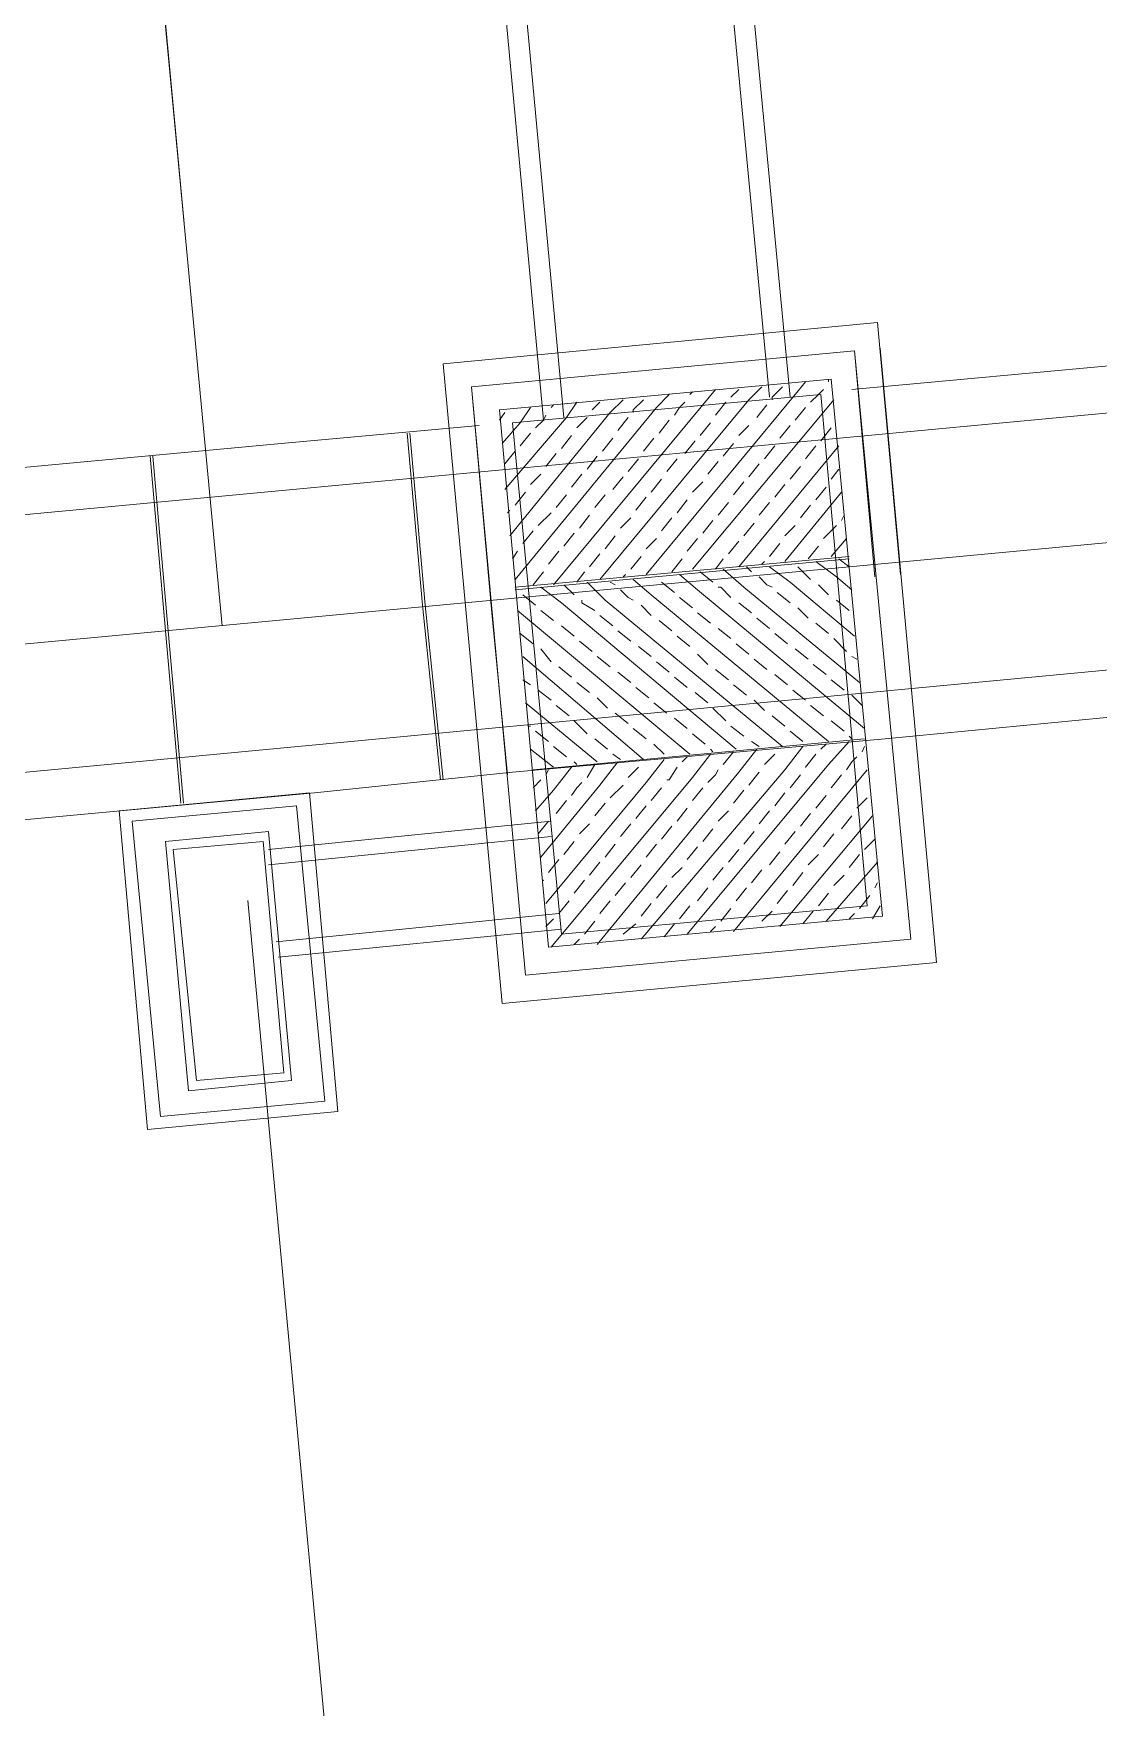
# Model space of a CAD drawing. Header units: metres. Extents: x 535281 to 535678, y 1836935 to 1837211.
# Drawn here: x 535423.8 to 535427.94, y 1837020.16 to 1837026.67 of the extents above; entities that cross this region are included whole.
import ezdxf

# ---------------------------------------------------------------- set-up
doc = ezdxf.new("R2010")
doc.units = ezdxf.units.M
doc.header["$MEASUREMENT"] = 0
doc.linetypes.add('DGN Style 2', pattern=[6.6157, 3.96942, -2.64628])
for name, color, linetype, lineweight in [('Level 38', 1, 'Continuous', 0), ('Level 39', 1, 'Continuous', 0), ('Level 42', 1, 'Continuous', 0), ('Level 43', 1, 'Continuous', 0), ('Level 44', 1, 'Continuous', 0), ('Level 8', 1, 'Continuous', 0)]:
    doc.layers.add(name, color=color, linetype=linetype, lineweight=lineweight)

msp = doc.modelspace()

# ---------------------------------------------------------------- linework, layer by layer
at = {"layer": 'Level 38', "color": 7, "linetype": 'Continuous', "lineweight": 0}
for p, q in [((535424.53, 1837024.37), (535424.09, 1837029.04)), ((535424.53, 1837024.37), (535424.09, 1837029.04)), ((535436.06, 1837025.45), (535409.24, 1837022.94)), ((535436.06, 1837025.45), (535409.24, 1837022.94))]:
    msp.add_line(p, q, dxfattribs=at)
at = {"layer": 'Level 39', "color": 7, "linetype": 'Continuous', "lineweight": 0}
for p, q in [((535426.89, 1837025.33), (535426.89, 1837025.32)), ((535426.89, 1837025.33), (535426.89, 1837025.32)), ((535426.76, 1837025.27), (535426.18, 1837024.57)), ((535426.76, 1837025.27), (535426.18, 1837024.57)), ((535426.27, 1837025.27), (535426.22, 1837025.22)), ((535426.27, 1837025.27), (535426.22, 1837025.22)), ((535426.36, 1837025.28), (535426.35, 1837025.27)), ((535426.36, 1837025.28), (535426.35, 1837025.27)), ((535426.45, 1837025.29), (535426.4, 1837025.23)), ((535426.45, 1837025.29), (535426.4, 1837025.23)), ((535426.54, 1837025.29), (535426.51, 1837025.26)), ((535426.54, 1837025.29), (535426.51, 1837025.26)), ((535426.63, 1837025.3), (535426.58, 1837025.25)), ((535426.63, 1837025.3), (535426.58, 1837025.25)), ((535426.71, 1837025.3), (535426.67, 1837025.26)), ((535426.71, 1837025.3), (535426.67, 1837025.26)), ((535426.8, 1837025.32), (535426.76, 1837025.27)), ((535426.8, 1837025.32), (535426.76, 1837025.27)), ((535426.85, 1837025.27), (535426.82, 1837025.24)), ((535426.85, 1837025.27), (535426.82, 1837025.24)), ((535426.87, 1837025.29), (535426.85, 1837025.27)), ((535426.87, 1837025.29), (535426.85, 1837025.27)), ((535425.63, 1837025.2), (535425.61, 1837025.17)), ((535425.63, 1837025.2), (535425.61, 1837025.17)), ((535426.04, 1837025.2), (535425.65, 1837024.72)), ((535426.04, 1837025.2), (535425.65, 1837024.72)), ((535426.22, 1837025.22), (535425.67, 1837024.55)), ((535426.22, 1837025.22), (535425.67, 1837024.55)), ((535425.73, 1837025.22), (535425.69, 1837025.16)), ((535425.73, 1837025.22), (535425.69, 1837025.16)), ((535425.82, 1837025.23), (535425.81, 1837025.22)), ((535425.82, 1837025.23), (535425.81, 1837025.22)), ((535426.4, 1837025.23), (535425.82, 1837024.53)), ((535426.4, 1837025.23), (535425.82, 1837024.53)), ((535425.91, 1837025.24), (535425.87, 1837025.18)), ((535425.91, 1837025.24), (535425.87, 1837025.18)), ((535426, 1837025.24), (535425.97, 1837025.21)), ((535426, 1837025.24), (535425.97, 1837025.21)), ((535426.58, 1837025.25), (535426, 1837024.55)), ((535426.58, 1837025.25), (535426, 1837024.55)), ((535426.09, 1837025.25), (535426.04, 1837025.2)), ((535426.09, 1837025.25), (535426.04, 1837025.2)), ((535426.17, 1837025.25), (535426.13, 1837025.21)), ((535426.17, 1837025.25), (535426.13, 1837025.21)), ((535426.13, 1837025.21), (535426.13, 1837025.2)), ((535426.13, 1837025.21), (535426.13, 1837025.2)), ((535426.31, 1837025.22), (535426.29, 1837025.19)), ((535426.31, 1837025.22), (535426.29, 1837025.19)), ((535426.33, 1837025.24), (535426.31, 1837025.22)), ((535426.33, 1837025.24), (535426.31, 1837025.22)), ((535426.91, 1837025.25), (535426.36, 1837024.59)), ((535426.91, 1837025.25), (535426.36, 1837024.59)), ((535426.49, 1837025.24), (535426.45, 1837025.19)), ((535426.49, 1837025.24), (535426.45, 1837025.19)), ((535426.65, 1837025.23), (535426.61, 1837025.18)), ((535426.65, 1837025.23), (535426.61, 1837025.18)), ((535426.67, 1837025.26), (535426.67, 1837025.25)), ((535426.67, 1837025.26), (535426.67, 1837025.25)), ((535426.8, 1837025.22), (535426.76, 1837025.17)), ((535426.8, 1837025.22), (535426.76, 1837025.17)), ((535425.69, 1837025.16), (535425.62, 1837025.08)), ((535425.69, 1837025.16), (535425.62, 1837025.08)), ((535425.87, 1837025.18), (535425.63, 1837024.9)), ((535425.87, 1837025.18), (535425.63, 1837024.9)), ((535425.78, 1837025.17), (535425.75, 1837025.14)), ((535425.78, 1837025.17), (535425.75, 1837025.14)), ((535425.79, 1837025.19), (535425.78, 1837025.17)), ((535425.79, 1837025.19), (535425.78, 1837025.17)), ((535425.95, 1837025.18), (535425.91, 1837025.14)), ((535425.95, 1837025.18), (535425.91, 1837025.14)), ((535426.11, 1837025.18), (535426.07, 1837025.13)), ((535426.11, 1837025.18), (535426.07, 1837025.13)), ((535426.27, 1837025.17), (535426.23, 1837025.12)), ((535426.27, 1837025.17), (535426.23, 1837025.12)), ((535426.43, 1837025.16), (535426.39, 1837025.11)), ((535426.43, 1837025.16), (535426.39, 1837025.11)), ((535426.58, 1837025.15), (535426.54, 1837025.11)), ((535426.58, 1837025.15), (535426.54, 1837025.11)), ((535426.74, 1837025.15), (535426.7, 1837025.1)), ((535426.74, 1837025.15), (535426.7, 1837025.1)), ((535426.9, 1837025.14), (535426.86, 1837025.09)), ((535426.9, 1837025.14), (535426.86, 1837025.09)), ((535425.73, 1837025.12), (535425.69, 1837025.07)), ((535425.73, 1837025.12), (535425.69, 1837025.07)), ((535425.89, 1837025.11), (535425.85, 1837025.06)), ((535425.89, 1837025.11), (535425.85, 1837025.06)), ((535426.05, 1837025.1), (535426.01, 1837025.05)), ((535426.05, 1837025.1), (535426.01, 1837025.05)), ((535426.21, 1837025.1), (535426.17, 1837025.05)), ((535426.21, 1837025.1), (535426.17, 1837025.05)), ((535426.37, 1837025.09), (535426.33, 1837025.04)), ((535426.37, 1837025.09), (535426.33, 1837025.04)), ((535426.52, 1837025.08), (535426.48, 1837025.03)), ((535426.52, 1837025.08), (535426.48, 1837025.03)), ((535426.93, 1837025.07), (535426.54, 1837024.6)), ((535426.93, 1837025.07), (535426.54, 1837024.6)), ((535426.68, 1837025.07), (535426.64, 1837025.02)), ((535426.68, 1837025.07), (535426.64, 1837025.02)), ((535426.84, 1837025.07), (535426.8, 1837025.02)), ((535426.84, 1837025.07), (535426.8, 1837025.02)), ((535425.67, 1837025.05), (535425.63, 1837025)), ((535425.67, 1837025.05), (535425.63, 1837025)), ((535425.83, 1837025.04), (535425.79, 1837024.99)), ((535425.83, 1837025.04), (535425.79, 1837024.99)), ((535425.99, 1837025.03), (535425.95, 1837024.98)), ((535425.99, 1837025.03), (535425.95, 1837024.98)), ((535426.15, 1837025.02), (535426.11, 1837024.97)), ((535426.15, 1837025.02), (535426.11, 1837024.97)), ((535426.3, 1837025.02), (535426.26, 1837024.97)), ((535426.3, 1837025.02), (535426.26, 1837024.97)), ((535426.46, 1837025.01), (535426.42, 1837024.96)), ((535426.46, 1837025.01), (535426.42, 1837024.96)), ((535425.77, 1837024.96), (535425.73, 1837024.92)), ((535425.77, 1837024.96), (535425.73, 1837024.92)), ((535425.93, 1837024.96), (535425.89, 1837024.91)), ((535425.93, 1837024.96), (535425.89, 1837024.91)), ((535426.09, 1837024.95), (535426.05, 1837024.9)), ((535426.09, 1837024.95), (535426.05, 1837024.9)), ((535426.24, 1837024.94), (535426.2, 1837024.89)), ((535426.24, 1837024.94), (535426.2, 1837024.89)), ((535426.62, 1837025), (535426.58, 1837024.95)), ((535426.62, 1837025), (535426.58, 1837024.95)), ((535426.78, 1837024.99), (535426.74, 1837024.94)), ((535426.78, 1837024.99), (535426.74, 1837024.94)), ((535426.93, 1837024.98), (535426.9, 1837024.94)), ((535426.93, 1837024.98), (535426.9, 1837024.94)), ((535425.71, 1837024.89), (535425.67, 1837024.84)), ((535425.71, 1837024.89), (535425.67, 1837024.84)), ((535425.87, 1837024.88), (535425.83, 1837024.83)), ((535425.87, 1837024.88), (535425.83, 1837024.83)), ((535426.02, 1837024.88), (535425.98, 1837024.83)), ((535426.02, 1837024.88), (535425.98, 1837024.83)), ((535426.4, 1837024.93), (535426.36, 1837024.89)), ((535426.4, 1837024.93), (535426.36, 1837024.89)), ((535426.56, 1837024.93), (535426.52, 1837024.88)), ((535426.56, 1837024.93), (535426.52, 1837024.88)), ((535426.72, 1837024.92), (535426.68, 1837024.87)), ((535426.72, 1837024.92), (535426.68, 1837024.87)), ((535426.94, 1837024.89), (535426.72, 1837024.62)), ((535426.94, 1837024.89), (535426.72, 1837024.62)), ((535426.88, 1837024.91), (535426.84, 1837024.86)), ((535426.88, 1837024.91), (535426.84, 1837024.86)), ((535425.65, 1837024.82), (535425.64, 1837024.81)), ((535425.65, 1837024.82), (535425.64, 1837024.81)), ((535425.81, 1837024.81), (535425.76, 1837024.76)), ((535425.81, 1837024.81), (535425.76, 1837024.76)), ((535426.18, 1837024.87), (535426.14, 1837024.82)), ((535426.18, 1837024.87), (535426.14, 1837024.82)), ((535426.34, 1837024.86), (535426.3, 1837024.81)), ((535426.34, 1837024.86), (535426.3, 1837024.81)), ((535426.5, 1837024.85), (535426.46, 1837024.8)), ((535426.5, 1837024.85), (535426.46, 1837024.8)), ((535426.66, 1837024.85), (535426.62, 1837024.8)), ((535426.66, 1837024.85), (535426.62, 1837024.8)), ((535426.82, 1837024.84), (535426.78, 1837024.79)), ((535426.82, 1837024.84), (535426.78, 1837024.79)), ((535425.96, 1837024.8), (535425.92, 1837024.75)), ((535425.96, 1837024.8), (535425.92, 1837024.75)), ((535426.12, 1837024.79), (535426.08, 1837024.75)), ((535426.12, 1837024.79), (535426.08, 1837024.75)), ((535426.28, 1837024.79), (535426.24, 1837024.74)), ((535426.28, 1837024.79), (535426.24, 1837024.74)), ((535426.44, 1837024.78), (535426.4, 1837024.73)), ((535426.44, 1837024.78), (535426.4, 1837024.73)), ((535426.6, 1837024.77), (535426.56, 1837024.72)), ((535426.6, 1837024.77), (535426.56, 1837024.72)), ((535426.76, 1837024.76), (535426.72, 1837024.72)), ((535426.76, 1837024.76), (535426.72, 1837024.72)), ((535426.92, 1837024.76), (535426.87, 1837024.71)), ((535426.92, 1837024.76), (535426.87, 1837024.71)), ((535426.95, 1837024.8), (535426.94, 1837024.78)), ((535426.95, 1837024.8), (535426.94, 1837024.78)), ((535425.74, 1837024.74), (535425.7, 1837024.69)), ((535425.74, 1837024.74), (535425.7, 1837024.69)), ((535425.9, 1837024.73), (535425.86, 1837024.68)), ((535425.9, 1837024.73), (535425.86, 1837024.68)), ((535426.06, 1837024.72), (535426.02, 1837024.67)), ((535426.06, 1837024.72), (535426.02, 1837024.67)), ((535426.22, 1837024.71), (535426.18, 1837024.67)), ((535426.22, 1837024.71), (535426.18, 1837024.67)), ((535426.38, 1837024.71), (535426.34, 1837024.66)), ((535426.38, 1837024.71), (535426.34, 1837024.66)), ((535426.54, 1837024.7), (535426.5, 1837024.65)), ((535426.54, 1837024.7), (535426.5, 1837024.65)), ((535426.7, 1837024.69), (535426.66, 1837024.64)), ((535426.7, 1837024.69), (535426.66, 1837024.64)), ((535426.85, 1837024.68), (535426.81, 1837024.63)), ((535426.85, 1837024.68), (535426.81, 1837024.63)), ((535426.96, 1837024.71), (535426.9, 1837024.64)), ((535426.96, 1837024.71), (535426.9, 1837024.64)), ((535425.68, 1837024.66), (535425.66, 1837024.63)), ((535425.68, 1837024.66), (535425.66, 1837024.63)), ((535425.84, 1837024.66), (535425.8, 1837024.61)), ((535425.84, 1837024.66), (535425.8, 1837024.61)), ((535426, 1837024.65), (535425.96, 1837024.6)), ((535426, 1837024.65), (535425.96, 1837024.6)), ((535426.16, 1837024.64), (535426.12, 1837024.59)), ((535426.16, 1837024.64), (535426.12, 1837024.59)), ((535426.32, 1837024.63), (535426.28, 1837024.58)), ((535426.32, 1837024.63), (535426.28, 1837024.58)), ((535426.48, 1837024.63), (535426.45, 1837024.59)), ((535426.48, 1837024.63), (535426.45, 1837024.59)), ((535426.64, 1837024.62), (535426.63, 1837024.61)), ((535426.64, 1837024.62), (535426.63, 1837024.61)), ((535426.84, 1837024.62), (535426.92, 1837024.56)), ((535426.84, 1837024.62), (535426.92, 1837024.56)), ((535426.93, 1837024.63), (535426.97, 1837024.6)), ((535426.93, 1837024.63), (535426.97, 1837024.6)), ((535425.78, 1837024.58), (535425.74, 1837024.53)), ((535425.78, 1837024.58), (535425.74, 1837024.53)), ((535425.94, 1837024.58), (535425.91, 1837024.54)), ((535425.94, 1837024.58), (535425.91, 1837024.54)), ((535426.1, 1837024.57), (535426.09, 1837024.56)), ((535426.1, 1837024.57), (535426.09, 1837024.56)), ((535426.13, 1837024.55), (535426.2, 1837024.49)), ((535426.13, 1837024.55), (535426.2, 1837024.49)), ((535426.31, 1837024.57), (535426.38, 1837024.51)), ((535426.31, 1837024.57), (535426.38, 1837024.51)), ((535426.39, 1837024.58), (535426.44, 1837024.54)), ((535426.39, 1837024.58), (535426.44, 1837024.54)), ((535426.48, 1837024.59), (535426.56, 1837024.52)), ((535426.48, 1837024.59), (535426.56, 1837024.52)), ((535426.57, 1837024.6), (535426.59, 1837024.58)), ((535426.57, 1837024.6), (535426.59, 1837024.58)), ((535426.62, 1837024.56), (535426.65, 1837024.53)), ((535426.62, 1837024.56), (535426.65, 1837024.53)), ((535426.66, 1837024.6), (535426.74, 1837024.54)), ((535426.66, 1837024.6), (535426.74, 1837024.54)), ((535426.77, 1837024.6), (535426.82, 1837024.55)), ((535426.77, 1837024.6), (535426.82, 1837024.55)), ((535426.92, 1837024.56), (535426.98, 1837024.51)), ((535426.92, 1837024.56), (535426.98, 1837024.51)), ((535425.7, 1837024.49), (535425.75, 1837024.45)), ((535425.7, 1837024.49), (535425.75, 1837024.45)), ((535425.77, 1837024.52), (535425.85, 1837024.46)), ((535425.77, 1837024.52), (535425.85, 1837024.46)), ((535425.86, 1837024.53), (535425.9, 1837024.49)), ((535425.86, 1837024.53), (535425.9, 1837024.49)), ((535425.95, 1837024.54), (535426.02, 1837024.47)), ((535425.95, 1837024.54), (535426.02, 1837024.47)), ((535426.04, 1837024.54), (535426.06, 1837024.53)), ((535426.04, 1837024.54), (535426.06, 1837024.53)), ((535426.08, 1837024.51), (535426.11, 1837024.48)), ((535426.08, 1837024.51), (535426.11, 1837024.48)), ((535426.2, 1837024.49), (535426.89, 1837023.92)), ((535426.2, 1837024.49), (535426.89, 1837023.92)), ((535426.24, 1837024.54), (535426.29, 1837024.5)), ((535426.24, 1837024.54), (535426.29, 1837024.5)), ((535426.38, 1837024.51), (535427.03, 1837023.97)), ((535426.38, 1837024.51), (535427.03, 1837023.97)), ((535426.46, 1837024.52), (535426.47, 1837024.52)), ((535426.46, 1837024.52), (535426.47, 1837024.52)), ((535426.47, 1837024.52), (535426.51, 1837024.48)), ((535426.47, 1837024.52), (535426.51, 1837024.48)), ((535426.56, 1837024.52), (535427.01, 1837024.15)), ((535426.56, 1837024.52), (535427.01, 1837024.15)), ((535426.65, 1837024.53), (535426.67, 1837024.52)), ((535426.65, 1837024.53), (535426.67, 1837024.52)), ((535426.69, 1837024.5), (535426.74, 1837024.46)), ((535426.69, 1837024.5), (535426.74, 1837024.46)), ((535426.74, 1837024.54), (535426.99, 1837024.33)), ((535426.74, 1837024.54), (535426.99, 1837024.33)), ((535426.85, 1837024.53), (535426.89, 1837024.49)), ((535426.85, 1837024.53), (535426.89, 1837024.49)), ((535425.68, 1837024.43), (535426.35, 1837023.87)), ((535425.68, 1837024.43), (535426.35, 1837023.87)), ((535425.77, 1837024.43), (535425.82, 1837024.39)), ((535425.77, 1837024.43), (535425.82, 1837024.39)), ((535425.85, 1837024.46), (535426.53, 1837023.89)), ((535425.85, 1837024.46), (535426.53, 1837023.89)), ((535425.93, 1837024.47), (535425.93, 1837024.46)), ((535425.93, 1837024.47), (535425.93, 1837024.46)), ((535425.93, 1837024.46), (535425.98, 1837024.43)), ((535425.93, 1837024.46), (535425.98, 1837024.43)), ((535426.02, 1837024.47), (535426.71, 1837023.9)), ((535426.02, 1837024.47), (535426.71, 1837023.9)), ((535426.11, 1837024.48), (535426.13, 1837024.47)), ((535426.11, 1837024.48), (535426.13, 1837024.47)), ((535426.16, 1837024.45), (535426.2, 1837024.41)), ((535426.16, 1837024.45), (535426.2, 1837024.41)), ((535426.31, 1837024.48), (535426.36, 1837024.44)), ((535426.31, 1837024.48), (535426.36, 1837024.44)), ((535426.38, 1837024.42), (535426.43, 1837024.38)), ((535426.38, 1837024.42), (535426.43, 1837024.38)), ((535426.54, 1837024.46), (535426.59, 1837024.42)), ((535426.54, 1837024.46), (535426.59, 1837024.42)), ((535426.77, 1837024.44), (535426.81, 1837024.4)), ((535426.77, 1837024.44), (535426.81, 1837024.4)), ((535426.92, 1837024.47), (535426.97, 1837024.43)), ((535426.92, 1837024.47), (535426.97, 1837024.43)), ((535425.85, 1837024.37), (535425.9, 1837024.33)), ((535425.85, 1837024.37), (535425.9, 1837024.33)), ((535426, 1837024.41), (535426.05, 1837024.37)), ((535426, 1837024.41), (535426.05, 1837024.37)), ((535426.23, 1837024.39), (535426.28, 1837024.35)), ((535426.23, 1837024.39), (535426.28, 1837024.35)), ((535426.46, 1837024.36), (535426.51, 1837024.32)), ((535426.46, 1837024.36), (535426.51, 1837024.32)), ((535426.61, 1837024.4), (535426.66, 1837024.36)), ((535426.61, 1837024.4), (535426.66, 1837024.36)), ((535426.84, 1837024.38), (535426.89, 1837024.34)), ((535426.84, 1837024.38), (535426.89, 1837024.34)), ((535425.69, 1837024.34), (535425.74, 1837024.3)), ((535425.69, 1837024.34), (535425.74, 1837024.3)), ((535425.92, 1837024.31), (535425.97, 1837024.27)), ((535425.92, 1837024.31), (535425.97, 1837024.27)), ((535426.07, 1837024.35), (535426.12, 1837024.31)), ((535426.07, 1837024.35), (535426.12, 1837024.31)), ((535426.15, 1837024.29), (535426.2, 1837024.25)), ((535426.15, 1837024.29), (535426.2, 1837024.25)), ((535426.3, 1837024.33), (535426.35, 1837024.29)), ((535426.3, 1837024.33), (535426.35, 1837024.29)), ((535426.53, 1837024.3), (535426.58, 1837024.26)), ((535426.53, 1837024.3), (535426.58, 1837024.26)), ((535426.68, 1837024.34), (535426.73, 1837024.3)), ((535426.68, 1837024.34), (535426.73, 1837024.3)), ((535426.91, 1837024.32), (535426.96, 1837024.27)), ((535426.91, 1837024.32), (535426.96, 1837024.27)), ((535425.7, 1837024.25), (535426.17, 1837023.85)), ((535425.7, 1837024.25), (535426.17, 1837023.85)), ((535425.77, 1837024.28), (535425.81, 1837024.23)), ((535425.77, 1837024.28), (535425.81, 1837024.23)), ((535425.99, 1837024.25), (535426.04, 1837024.21)), ((535425.99, 1837024.25), (535426.04, 1837024.21)), ((535426.22, 1837024.23), (535426.27, 1837024.19)), ((535426.22, 1837024.23), (535426.27, 1837024.19)), ((535426.38, 1837024.26), (535426.42, 1837024.22)), ((535426.38, 1837024.26), (535426.42, 1837024.22)), ((535426.6, 1837024.24), (535426.65, 1837024.2)), ((535426.6, 1837024.24), (535426.65, 1837024.2)), ((535426.76, 1837024.28), (535426.81, 1837024.24)), ((535426.76, 1837024.28), (535426.81, 1837024.24)), ((535426.98, 1837024.25), (535427, 1837024.24)), ((535426.98, 1837024.25), (535427, 1837024.24)), ((535425.7, 1837024.16), (535425.73, 1837024.14)), ((535425.7, 1837024.16), (535425.73, 1837024.14)), ((535425.84, 1837024.21), (535425.89, 1837024.17)), ((535425.84, 1837024.21), (535425.89, 1837024.17)), ((535426.07, 1837024.19), (535426.12, 1837024.15)), ((535426.07, 1837024.19), (535426.12, 1837024.15)), ((535426.29, 1837024.17), (535426.34, 1837024.13)), ((535426.29, 1837024.17), (535426.34, 1837024.13)), ((535426.45, 1837024.2), (535426.5, 1837024.16)), ((535426.45, 1837024.2), (535426.5, 1837024.16)), ((535426.68, 1837024.18), (535426.73, 1837024.14)), ((535426.68, 1837024.18), (535426.73, 1837024.14)), ((535426.83, 1837024.22), (535426.88, 1837024.18)), ((535426.83, 1837024.22), (535426.88, 1837024.18)), ((535426.9, 1837024.16), (535426.95, 1837024.12)), ((535426.9, 1837024.16), (535426.95, 1837024.12)), ((535425.76, 1837024.12), (535425.81, 1837024.08)), ((535425.76, 1837024.12), (535425.81, 1837024.08)), ((535425.91, 1837024.15), (535425.96, 1837024.11)), ((535425.91, 1837024.15), (535425.96, 1837024.11)), ((535426.14, 1837024.13), (535426.19, 1837024.09)), ((535426.14, 1837024.13), (535426.19, 1837024.09)), ((535426.37, 1837024.11), (535426.42, 1837024.07)), ((535426.37, 1837024.11), (535426.42, 1837024.07)), ((535426.52, 1837024.14), (535426.57, 1837024.1)), ((535426.52, 1837024.14), (535426.57, 1837024.1)), ((535426.75, 1837024.12), (535426.8, 1837024.08)), ((535426.75, 1837024.12), (535426.8, 1837024.08)), ((535426.98, 1837024.1), (535427.02, 1837024.06)), ((535426.98, 1837024.1), (535427.02, 1837024.06)), ((535425.71, 1837024.07), (535425.99, 1837023.84)), ((535425.71, 1837024.07), (535425.99, 1837023.84)), ((535425.83, 1837024.06), (535425.88, 1837024.02)), ((535425.83, 1837024.06), (535425.88, 1837024.02)), ((535425.99, 1837024.09), (535426.03, 1837024.05)), ((535425.99, 1837024.09), (535426.03, 1837024.05)), ((535426.06, 1837024.03), (535426.11, 1837023.99)), ((535426.06, 1837024.03), (535426.11, 1837023.99)), ((535426.21, 1837024.07), (535426.26, 1837024.03)), ((535426.21, 1837024.07), (535426.26, 1837024.03)), ((535426.44, 1837024.05), (535426.49, 1837024)), ((535426.44, 1837024.05), (535426.49, 1837024)), ((535426.6, 1837024.08), (535426.64, 1837024.04)), ((535426.6, 1837024.08), (535426.64, 1837024.04)), ((535426.82, 1837024.06), (535426.87, 1837024.02)), ((535426.82, 1837024.06), (535426.87, 1837024.02)), ((535425.72, 1837023.98), (535425.73, 1837023.98)), ((535425.72, 1837023.98), (535425.73, 1837023.98)), ((535425.9, 1837024), (535425.95, 1837023.95)), ((535425.9, 1837024), (535425.95, 1837023.95)), ((535426.13, 1837023.97), (535426.18, 1837023.93)), ((535426.13, 1837023.97), (535426.18, 1837023.93)), ((535426.29, 1837024.01), (535426.34, 1837023.97)), ((535426.29, 1837024.01), (535426.34, 1837023.97)), ((535426.51, 1837023.98), (535426.56, 1837023.94)), ((535426.51, 1837023.98), (535426.56, 1837023.94)), ((535426.67, 1837024.02), (535426.72, 1837023.98)), ((535426.67, 1837024.02), (535426.72, 1837023.98)), ((535426.9, 1837024), (535426.95, 1837023.96)), ((535426.9, 1837024), (535426.95, 1837023.96)), ((535425.75, 1837023.96), (535425.8, 1837023.92)), ((535425.75, 1837023.96), (535425.8, 1837023.92)), ((535425.82, 1837023.9), (535425.87, 1837023.86)), ((535425.82, 1837023.9), (535425.87, 1837023.86)), ((535425.98, 1837023.93), (535426.03, 1837023.89)), ((535425.98, 1837023.93), (535426.03, 1837023.89)), ((535426.21, 1837023.91), (535426.25, 1837023.87)), ((535426.21, 1837023.91), (535426.25, 1837023.87)), ((535426.36, 1837023.95), (535426.41, 1837023.91)), ((535426.36, 1837023.95), (535426.41, 1837023.91)), ((535426.59, 1837023.92), (535426.62, 1837023.9)), ((535426.59, 1837023.92), (535426.62, 1837023.9)), ((535426.79, 1837023.9), (535426.72, 1837023.81)), ((535426.79, 1837023.9), (535426.72, 1837023.81)), ((535426.74, 1837023.96), (535426.79, 1837023.92)), ((535426.74, 1837023.96), (535426.79, 1837023.92)), ((535426.88, 1837023.91), (535426.86, 1837023.89)), ((535426.88, 1837023.91), (535426.86, 1837023.89)), ((535426.97, 1837023.92), (535426.89, 1837023.83)), ((535426.97, 1837023.92), (535426.89, 1837023.83)), ((535426.97, 1837023.94), (535426.98, 1837023.93)), ((535426.97, 1837023.94), (535426.98, 1837023.93)), ((535427.03, 1837023.9), (535427.02, 1837023.88)), ((535427.03, 1837023.9), (535427.02, 1837023.88)), ((535425.73, 1837023.89), (535425.82, 1837023.82)), ((535425.73, 1837023.89), (535425.82, 1837023.82)), ((535425.9, 1837023.84), (535425.91, 1837023.83)), ((535425.9, 1837023.84), (535425.91, 1837023.83)), ((535426.07, 1837023.84), (535426, 1837023.75)), ((535426.07, 1837023.84), (535426, 1837023.75)), ((535426.05, 1837023.87), (535426.08, 1837023.85)), ((535426.05, 1837023.87), (535426.08, 1837023.85)), ((535426.25, 1837023.85), (535426.18, 1837023.76)), ((535426.25, 1837023.85), (535426.18, 1837023.76)), ((535426.34, 1837023.86), (535426.32, 1837023.84)), ((535426.34, 1837023.86), (535426.32, 1837023.84)), ((535426.43, 1837023.87), (535426.36, 1837023.78)), ((535426.43, 1837023.87), (535426.36, 1837023.78)), ((535426.43, 1837023.89), (535426.44, 1837023.88)), ((535426.43, 1837023.89), (535426.44, 1837023.88)), ((535426.52, 1837023.88), (535426.48, 1837023.83)), ((535426.52, 1837023.88), (535426.48, 1837023.83)), ((535426.61, 1837023.89), (535426.54, 1837023.8)), ((535426.61, 1837023.89), (535426.54, 1837023.8)), ((535426.68, 1837023.87), (535426.64, 1837023.83)), ((535426.68, 1837023.87), (535426.64, 1837023.83)), ((535426.84, 1837023.87), (535426.8, 1837023.82)), ((535426.84, 1837023.87), (535426.8, 1837023.82)), ((535426.98, 1837023.84), (535426.96, 1837023.81)), ((535426.98, 1837023.84), (535426.96, 1837023.81)), ((535427, 1837023.86), (535426.98, 1837023.84)), ((535427, 1837023.86), (535426.98, 1837023.84)), ((535425.77, 1837023.77), (535425.74, 1837023.74)), ((535425.77, 1837023.77), (535425.74, 1837023.74)), ((535425.8, 1837023.81), (535425.79, 1837023.79)), ((535425.8, 1837023.81), (535425.79, 1837023.79)), ((535426.36, 1837023.78), (535425.81, 1837023.12)), ((535426.36, 1837023.78), (535425.81, 1837023.12)), ((535425.89, 1837023.82), (535425.82, 1837023.73)), ((535425.89, 1837023.82), (535425.82, 1837023.73)), ((535425.98, 1837023.83), (535425.95, 1837023.78)), ((535425.98, 1837023.83), (535425.95, 1837023.78)), ((535426.54, 1837023.8), (535425.99, 1837023.13)), ((535426.54, 1837023.8), (535425.99, 1837023.13)), ((535426.15, 1837023.82), (535426.11, 1837023.78)), ((535426.15, 1837023.82), (535426.11, 1837023.78)), ((535426.72, 1837023.81), (535426.16, 1837023.15)), ((535426.72, 1837023.81), (535426.16, 1837023.15)), ((535426.27, 1837023.77), (535426.26, 1837023.77)), ((535426.27, 1837023.77), (535426.26, 1837023.77)), ((535426.3, 1837023.82), (535426.27, 1837023.77)), ((535426.3, 1837023.82), (535426.27, 1837023.77)), ((535426.89, 1837023.83), (535426.34, 1837023.17)), ((535426.89, 1837023.83), (535426.34, 1837023.17)), ((535426.45, 1837023.79), (535426.42, 1837023.76)), ((535426.45, 1837023.79), (535426.42, 1837023.76)), ((535426.46, 1837023.81), (535426.45, 1837023.79)), ((535426.46, 1837023.81), (535426.45, 1837023.79)), ((535427.04, 1837023.81), (535426.52, 1837023.18)), ((535427.04, 1837023.81), (535426.52, 1837023.18)), ((535426.62, 1837023.8), (535426.58, 1837023.75)), ((535426.62, 1837023.8), (535426.58, 1837023.75)), ((535426.78, 1837023.79), (535426.74, 1837023.74)), ((535426.78, 1837023.79), (535426.74, 1837023.74)), ((535426.94, 1837023.79), (535426.9, 1837023.74)), ((535426.94, 1837023.79), (535426.9, 1837023.74)), ((535425.82, 1837023.73), (535425.75, 1837023.65)), ((535425.82, 1837023.73), (535425.75, 1837023.65)), ((535426, 1837023.75), (535425.77, 1837023.47)), ((535426, 1837023.75), (535425.77, 1837023.47)), ((535426.18, 1837023.76), (535425.79, 1837023.29)), ((535426.18, 1837023.76), (535425.79, 1837023.29)), ((535425.91, 1837023.74), (535425.89, 1837023.71)), ((535425.91, 1837023.74), (535425.89, 1837023.71)), ((535425.93, 1837023.76), (535425.91, 1837023.74)), ((535425.93, 1837023.76), (535425.91, 1837023.74)), ((535426.09, 1837023.75), (535426.04, 1837023.7)), ((535426.09, 1837023.75), (535426.04, 1837023.7)), ((535426.24, 1837023.74), (535426.2, 1837023.69)), ((535426.24, 1837023.74), (535426.2, 1837023.69)), ((535426.4, 1837023.74), (535426.36, 1837023.69)), ((535426.4, 1837023.74), (535426.36, 1837023.69)), ((535426.56, 1837023.73), (535426.52, 1837023.68)), ((535426.56, 1837023.73), (535426.52, 1837023.68)), ((535426.72, 1837023.72), (535426.68, 1837023.67)), ((535426.72, 1837023.72), (535426.68, 1837023.67)), ((535426.88, 1837023.71), (535426.84, 1837023.66)), ((535426.88, 1837023.71), (535426.84, 1837023.66)), ((535425.87, 1837023.69), (535425.83, 1837023.64)), ((535425.87, 1837023.69), (535425.83, 1837023.64)), ((535426.02, 1837023.68), (535425.98, 1837023.63)), ((535426.02, 1837023.68), (535425.98, 1837023.63)), ((535426.18, 1837023.67), (535426.14, 1837023.62)), ((535426.18, 1837023.67), (535426.14, 1837023.62)), ((535426.34, 1837023.66), (535426.3, 1837023.61)), ((535426.34, 1837023.66), (535426.3, 1837023.61)), ((535426.5, 1837023.65), (535426.46, 1837023.61)), ((535426.5, 1837023.65), (535426.46, 1837023.61)), ((535426.66, 1837023.65), (535426.62, 1837023.6)), ((535426.66, 1837023.65), (535426.62, 1837023.6)), ((535426.82, 1837023.64), (535426.78, 1837023.59)), ((535426.82, 1837023.64), (535426.78, 1837023.59)), ((535427.04, 1837023.7), (535427, 1837023.66)), ((535427.04, 1837023.7), (535427, 1837023.66)), ((535425.8, 1837023.61), (535425.76, 1837023.56)), ((535425.8, 1837023.61), (535425.76, 1837023.56)), ((535425.96, 1837023.6), (535425.92, 1837023.56)), ((535425.96, 1837023.6), (535425.92, 1837023.56)), ((535426.12, 1837023.6), (535426.08, 1837023.55)), ((535426.12, 1837023.6), (535426.08, 1837023.55)), ((535426.28, 1837023.59), (535426.24, 1837023.54)), ((535426.28, 1837023.59), (535426.24, 1837023.54)), ((535426.44, 1837023.58), (535426.4, 1837023.53)), ((535426.44, 1837023.58), (535426.4, 1837023.53)), ((535427.06, 1837023.63), (535426.7, 1837023.2)), ((535427.06, 1837023.63), (535426.7, 1837023.2)), ((535426.98, 1837023.63), (535426.94, 1837023.58)), ((535426.98, 1837023.63), (535426.94, 1837023.58)), ((535425.9, 1837023.53), (535425.86, 1837023.48)), ((535425.9, 1837023.53), (535425.86, 1837023.48)), ((535426.06, 1837023.52), (535426.02, 1837023.47)), ((535426.06, 1837023.52), (535426.02, 1837023.47)), ((535426.22, 1837023.52), (535426.18, 1837023.47)), ((535426.22, 1837023.52), (535426.18, 1837023.47)), ((535426.38, 1837023.51), (535426.34, 1837023.46)), ((535426.38, 1837023.51), (535426.34, 1837023.46)), ((535426.6, 1837023.57), (535426.56, 1837023.52)), ((535426.6, 1837023.57), (535426.56, 1837023.52)), ((535426.76, 1837023.57), (535426.72, 1837023.52)), ((535426.76, 1837023.57), (535426.72, 1837023.52)), ((535426.91, 1837023.56), (535426.87, 1837023.51)), ((535426.91, 1837023.56), (535426.87, 1837023.51)), ((535427.07, 1837023.54), (535427.03, 1837023.5)), ((535427.07, 1837023.54), (535427.03, 1837023.5)), ((535425.84, 1837023.46), (535425.8, 1837023.41)), ((535425.84, 1837023.46), (535425.8, 1837023.41)), ((535426, 1837023.45), (535425.96, 1837023.4)), ((535426, 1837023.45), (535425.96, 1837023.4)), ((535426.54, 1837023.5), (535426.5, 1837023.45)), ((535426.54, 1837023.5), (535426.5, 1837023.45)), ((535426.7, 1837023.49), (535426.66, 1837023.44)), ((535426.7, 1837023.49), (535426.66, 1837023.44)), ((535426.85, 1837023.48), (535426.81, 1837023.44)), ((535426.85, 1837023.48), (535426.81, 1837023.44)), ((535427.08, 1837023.45), (535426.88, 1837023.22)), ((535427.08, 1837023.45), (535426.88, 1837023.22)), ((535427.01, 1837023.48), (535426.97, 1837023.43)), ((535427.01, 1837023.48), (535426.97, 1837023.43)), ((535425.94, 1837023.38), (535425.9, 1837023.33)), ((535425.94, 1837023.38), (535425.9, 1837023.33)), ((535426.16, 1837023.44), (535426.12, 1837023.39)), ((535426.16, 1837023.44), (535426.12, 1837023.39)), ((535426.32, 1837023.43), (535426.28, 1837023.39)), ((535426.32, 1837023.43), (535426.28, 1837023.39)), ((535426.48, 1837023.43), (535426.44, 1837023.38)), ((535426.48, 1837023.43), (535426.44, 1837023.38)), ((535426.63, 1837023.42), (535426.59, 1837023.37)), ((535426.63, 1837023.42), (535426.59, 1837023.37)), ((535426.79, 1837023.41), (535426.75, 1837023.36)), ((535426.79, 1837023.41), (535426.75, 1837023.36)), ((535426.95, 1837023.4), (535426.91, 1837023.36)), ((535426.95, 1837023.4), (535426.91, 1837023.36)), ((535426.1, 1837023.37), (535426.06, 1837023.32)), ((535426.1, 1837023.37), (535426.06, 1837023.32)), ((535426.26, 1837023.36), (535426.22, 1837023.31)), ((535426.26, 1837023.36), (535426.22, 1837023.31)), ((535426.42, 1837023.35), (535426.38, 1837023.3)), ((535426.42, 1837023.35), (535426.38, 1837023.3)), ((535426.57, 1837023.35), (535426.53, 1837023.3)), ((535426.57, 1837023.35), (535426.53, 1837023.3)), ((535426.73, 1837023.34), (535426.69, 1837023.29)), ((535426.73, 1837023.34), (535426.69, 1837023.29)), ((535426.89, 1837023.33), (535426.85, 1837023.28)), ((535426.89, 1837023.33), (535426.85, 1837023.28)), ((535427.05, 1837023.32), (535427.01, 1837023.27)), ((535427.05, 1837023.32), (535427.01, 1837023.27)), ((535427.08, 1837023.37), (535427.07, 1837023.35)), ((535427.08, 1837023.37), (535427.07, 1837023.35)), ((535425.88, 1837023.3), (535425.84, 1837023.25)), ((535425.88, 1837023.3), (535425.84, 1837023.25)), ((535426.04, 1837023.3), (535426, 1837023.25)), ((535426.04, 1837023.3), (535426, 1837023.25)), ((535426.2, 1837023.29), (535426.16, 1837023.24)), ((535426.2, 1837023.29), (535426.16, 1837023.24)), ((535426.35, 1837023.28), (535426.31, 1837023.23)), ((535426.35, 1837023.28), (535426.31, 1837023.23)), ((535426.51, 1837023.27), (535426.47, 1837023.22)), ((535426.51, 1837023.27), (535426.47, 1837023.22)), ((535426.67, 1837023.26), (535426.63, 1837023.22)), ((535426.67, 1837023.26), (535426.63, 1837023.22)), ((535426.83, 1837023.26), (535426.79, 1837023.21)), ((535426.83, 1837023.26), (535426.79, 1837023.21)), ((535426.99, 1837023.25), (535426.97, 1837023.23)), ((535426.99, 1837023.25), (535426.97, 1837023.23)), ((535427.09, 1837023.28), (535427.06, 1837023.23)), ((535427.09, 1837023.28), (535427.06, 1837023.23)), ((535425.82, 1837023.23), (535425.79, 1837023.2)), ((535425.82, 1837023.23), (535425.79, 1837023.2)), ((535425.98, 1837023.22), (535425.94, 1837023.17)), ((535425.98, 1837023.22), (535425.94, 1837023.17)), ((535426.14, 1837023.21), (535426.09, 1837023.17)), ((535426.14, 1837023.21), (535426.09, 1837023.17)), ((535426.29, 1837023.21), (535426.25, 1837023.16)), ((535426.29, 1837023.21), (535426.25, 1837023.16)), ((535426.45, 1837023.2), (535426.43, 1837023.18)), ((535426.45, 1837023.2), (535426.43, 1837023.18)), ((535425.92, 1837023.15), (535425.9, 1837023.13)), ((535425.92, 1837023.15), (535425.9, 1837023.13))]:
    msp.add_line(p, q, dxfattribs=at)
for p in [(535426.8, 1837023.82), (535426.8, 1837023.82), (535425.78, 1837023.38), (535425.78, 1837023.38)]:
    msp.add_point(p, dxfattribs=at)
at = {"layer": 'Level 42', "color": 7, "linetype": 'Continuous', "lineweight": 0}
for p, q in [((535425.5, 1837025.3), (535426.99, 1837025.44)), ((535426.99, 1837025.44), (535425.5, 1837025.3)), ((535425.5, 1837025.3), (535426.99, 1837025.44)), ((535426.99, 1837025.44), (535425.5, 1837025.3)), ((535427.21, 1837023.15), (535426.99, 1837025.44)), ((535427.07, 1837024.56), (535426.99, 1837025.44)), ((535427.21, 1837023.15), (535426.99, 1837025.44)), ((535427.07, 1837024.56), (535426.99, 1837025.44)), ((535425.71, 1837023.01), (535425.5, 1837025.3)), ((535425.5, 1837025.3), (535425.58, 1837024.42)), ((535425.71, 1837023.01), (535425.5, 1837025.3)), ((535425.5, 1837025.3), (535425.58, 1837024.42)), ((535426.86, 1837025.27), (535425.66, 1837025.16)), ((535426.86, 1837025.27), (535425.66, 1837025.16)), ((535427.04, 1837023.28), (535426.86, 1837025.27)), ((535427.04, 1837023.28), (535426.86, 1837025.27)), ((535425.85, 1837023.17), (535425.66, 1837025.16)), ((535425.85, 1837023.17), (535425.66, 1837025.16)), ((535425.38, 1837023.77), (535425.31, 1837024.45)), ((535425.38, 1837023.77), (535425.31, 1837024.45)), ((535425.39, 1837023.77), (535425.32, 1837024.45)), ((535425.39, 1837023.77), (535425.32, 1837024.45)), ((535425.64, 1837023.79), (535425.58, 1837024.42)), ((535425.64, 1837023.79), (535425.58, 1837024.42)), ((535424.37, 1837023.68), (535424.31, 1837024.35)), ((535424.37, 1837023.68), (535424.31, 1837024.35)), ((535424.38, 1837023.68), (535424.32, 1837024.35)), ((535424.38, 1837023.68), (535424.32, 1837024.35)), ((535427.11, 1837023.93), (535429.39, 1837024.15)), ((535427.11, 1837023.93), (535429.39, 1837024.15)), ((535425.66, 1837023.8), (535424.89, 1837023.72)), ((535425.66, 1837023.8), (535424.89, 1837023.72)), ((535424.89, 1837023.72), (535412.33, 1837022.55)), ((535424.89, 1837023.72), (535412.33, 1837022.55)), ((535424.82, 1837023.67), (535424.18, 1837023.61)), ((535424.82, 1837023.67), (535424.18, 1837023.61)), ((535424.93, 1837022.52), (535424.82, 1837023.67)), ((535424.93, 1837022.52), (535424.82, 1837023.67)), ((535424.18, 1837023.61), (535424.29, 1837022.46)), ((535424.18, 1837023.61), (535424.29, 1837022.46)), ((535424.71, 1837023.57), (535424.31, 1837023.53)), ((535424.71, 1837023.57), (535424.31, 1837023.53)), ((535424.31, 1837023.53), (535424.4, 1837022.56)), ((535424.31, 1837023.53), (535424.4, 1837022.56)), ((535424.71, 1837023.57), (535424.8, 1837022.6)), ((535424.71, 1837023.57), (535424.8, 1837022.6)), ((535427.04, 1837023.28), (535425.85, 1837023.17)), ((535427.04, 1837023.28), (535425.85, 1837023.17)), ((535427.21, 1837023.15), (535425.71, 1837023.01)), ((535427.21, 1837023.15), (535425.71, 1837023.01)), ((535424.8, 1837022.6), (535424.4, 1837022.56)), ((535424.8, 1837022.6), (535424.4, 1837022.56)), ((535424.93, 1837022.52), (535424.29, 1837022.46)), ((535424.93, 1837022.52), (535424.29, 1837022.46))]:
    msp.add_line(p, q, dxfattribs=at)
at = {"layer": 'Level 43', "color": 7, "linetype": 'Continuous', "lineweight": 0}
for p, q in [((535426.66, 1837025.26), (535426.28, 1837029.24)), ((535426.66, 1837025.26), (535426.28, 1837029.24)), ((535426.74, 1837025.26), (535426.36, 1837029.25)), ((535426.74, 1837025.26), (535426.36, 1837029.25)), ((535425.78, 1837025.17), (535425.41, 1837029.16)), ((535425.78, 1837025.17), (535425.41, 1837029.16)), ((535425.86, 1837025.18), (535425.49, 1837029.17)), ((535425.86, 1837025.18), (535425.49, 1837029.17)), ((535427.08, 1837025.55), (535425.39, 1837025.39)), ((535427.08, 1837025.55), (535425.39, 1837025.39)), ((535427.17, 1837024.57), (535427.08, 1837025.55)), ((535427.17, 1837024.57), (535427.08, 1837025.55)), ((535426.98, 1837025.29), (535429.26, 1837025.5)), ((535426.98, 1837025.29), (535429.26, 1837025.5)), ((535427.31, 1837023.06), (535427.09, 1837025.45)), ((535427.31, 1837023.06), (535427.09, 1837025.45)), ((535425.62, 1837022.9), (535425.39, 1837025.39)), ((535425.62, 1837022.9), (535425.39, 1837025.39)), ((535412.22, 1837023.72), (535429.28, 1837025.32)), ((535412.22, 1837023.72), (535429.28, 1837025.32)), ((535425.53, 1837025.15), (535424.76, 1837025.08)), ((535425.53, 1837025.15), (535424.76, 1837025.08)), ((535424.76, 1837025.08), (535412.2, 1837023.9)), ((535424.76, 1837025.08), (535412.2, 1837023.9)), ((535425.25, 1837025.12), (535425.31, 1837024.45)), ((535425.25, 1837025.12), (535425.31, 1837024.45)), ((535425.26, 1837025.12), (535425.32, 1837024.45)), ((535425.26, 1837025.12), (535425.32, 1837024.45)), ((535424.25, 1837025.03), (535424.31, 1837024.35)), ((535424.25, 1837025.03), (535424.31, 1837024.35)), ((535424.26, 1837025.03), (535424.32, 1837024.35)), ((535424.26, 1837025.03), (535424.32, 1837024.35)), ((535429.37, 1837024.33), (535415.5, 1837023.02)), ((535429.37, 1837024.33), (535415.5, 1837023.02)), ((535424.87, 1837023.72), (535424.13, 1837023.65)), ((535424.87, 1837023.72), (535424.13, 1837023.65)), ((535424.98, 1837022.48), (535424.87, 1837023.72)), ((535424.98, 1837022.48), (535424.87, 1837023.72)), ((535424.13, 1837023.65), (535424.24, 1837022.41)), ((535424.13, 1837023.65), (535424.24, 1837022.41)), ((535425.81, 1837023.61), (535424.71, 1837023.5)), ((535425.81, 1837023.61), (535424.71, 1837023.5)), ((535424.69, 1837023.53), (535424.34, 1837023.5)), ((535424.69, 1837023.53), (535424.34, 1837023.5)), ((535424.69, 1837023.53), (535424.77, 1837022.63)), ((535424.69, 1837023.53), (535424.77, 1837022.63)), ((535425.81, 1837023.55), (535424.71, 1837023.44)), ((535425.81, 1837023.55), (535424.71, 1837023.44)), ((535424.34, 1837023.5), (535424.43, 1837022.6)), ((535424.34, 1837023.5), (535424.43, 1837022.6)), ((535425.84, 1837023.25), (535424.74, 1837023.14)), ((535425.84, 1837023.25), (535424.74, 1837023.14)), ((535425.85, 1837023.19), (535424.75, 1837023.08)), ((535425.85, 1837023.19), (535424.75, 1837023.08)), ((535427.31, 1837023.06), (535425.62, 1837022.9)), ((535427.31, 1837023.06), (535425.62, 1837022.9)), ((535424.77, 1837022.63), (535424.43, 1837022.6)), ((535424.77, 1837022.63), (535424.43, 1837022.6)), ((535424.98, 1837022.48), (535424.24, 1837022.41)), ((535424.98, 1837022.48), (535424.24, 1837022.41))]:
    msp.add_line(p, q, dxfattribs=at)
at = {"layer": 'Level 44', "color": 7, "linetype": 'Continuous', "lineweight": 0}
for p, q in [((535425.61, 1837025.21), (535426.9, 1837025.33)), ((535425.61, 1837025.21), (535426.9, 1837025.33)), ((535427.1, 1837023.24), (535426.9, 1837025.33)), ((535427.1, 1837023.24), (535426.9, 1837025.33)), ((535425.8, 1837023.12), (535425.61, 1837025.21)), ((535425.8, 1837023.12), (535425.61, 1837025.21)), ((535426.97, 1837024.64), (535425.67, 1837024.52)), ((535426.97, 1837024.64), (535425.67, 1837024.52)), ((535426.97, 1837024.63), (535425.67, 1837024.51)), ((535426.97, 1837024.63), (535425.67, 1837024.51)), ((535427.11, 1837023.93), (535425.66, 1837023.8)), ((535427.11, 1837023.93), (535425.66, 1837023.8)), ((535427.03, 1837023.93), (535425.74, 1837023.81)), ((535427.03, 1837023.93), (535425.74, 1837023.81)), ((535427.1, 1837023.24), (535425.8, 1837023.12)), ((535427.1, 1837023.24), (535425.8, 1837023.12))]:
    msp.add_line(p, q, dxfattribs=at)
at = {"layer": 'Level 8', "color": 7, "linetype": 'DGN Style 2', "lineweight": 0, "flags": 128}
msp.add_lwpolyline([(535410.41, 1837201.28), (535410.35, 1837183.55), (535411.19, 1837168.72), (535412.23, 1837155.56), (535413.32, 1837143.85), (535415.19, 1837123.94), (535417.06, 1837104.02), (535418.93, 1837084.11), (535420.79, 1837064.2), (535422.66, 1837044.29), (535424.53, 1837024.37), (535426.39, 1837004.46), (535428.26, 1836984.55), (535430.13, 1836964.63), (535431.95, 1836945.1)], dxfattribs=at)

doc.saveas('drawing.dxf')
